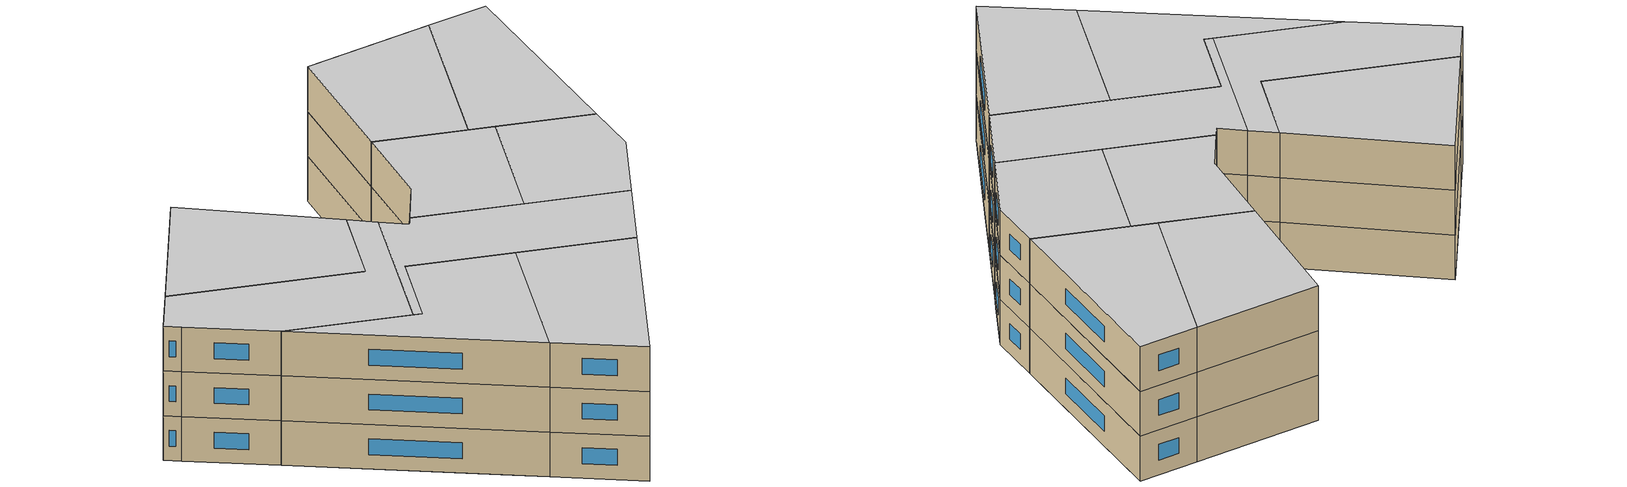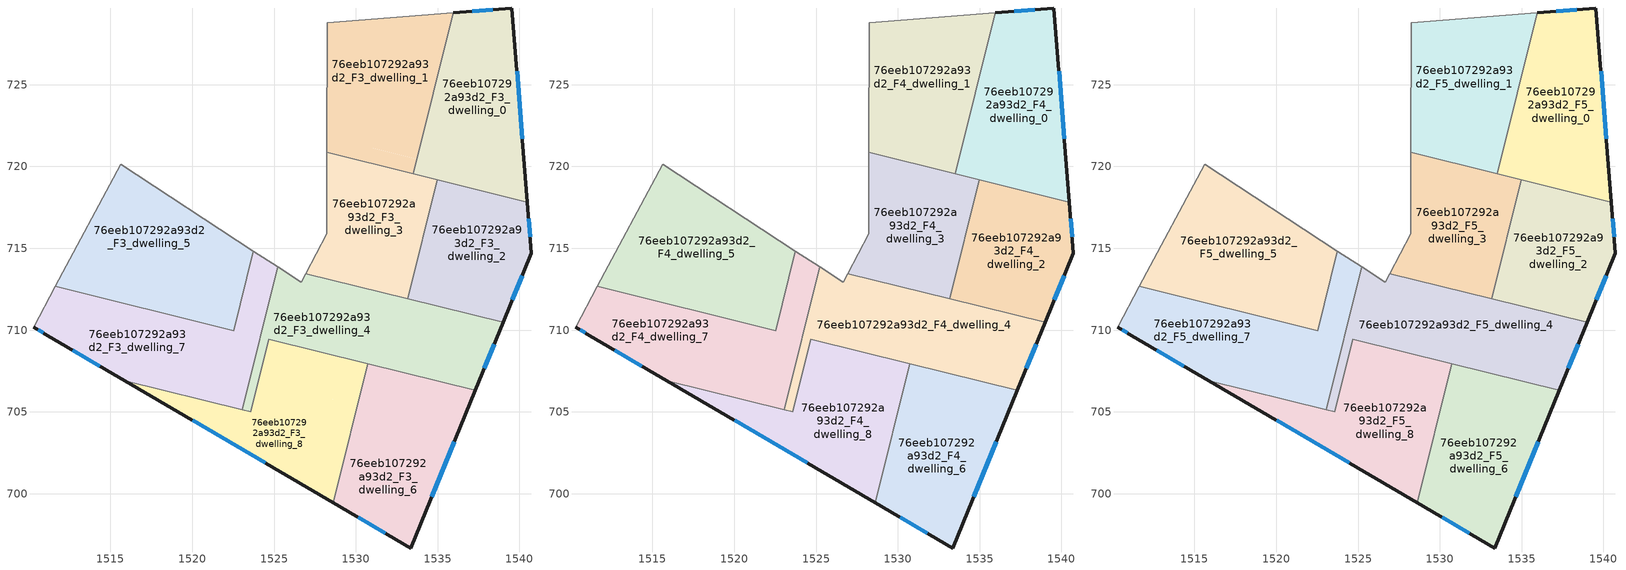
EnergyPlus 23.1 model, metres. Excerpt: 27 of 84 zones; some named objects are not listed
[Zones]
76eeb107292a93d2_F3_dwelling_0
 floor to 76eeb107292a93d2_F2_dwelling_0 (EU_floor_Construction): 1539.54,729.68 1540.41,718.79 1533.73,720.45 1535.94,729.4 z9
 floor to 76eeb107292a93d2_F2_dwelling_2 (EU_floor_Construction): 1540.41,718.79 1540.48,717.82 1534.9,719.21 1535.12,720.1 z9
 floor to 76eeb107292a93d2_F2_dwelling_3 (EU_floor_Construction): 1535.12,720.1 1534.9,719.21 1533.5,719.55 1533.73,720.45 z9
 wall outside (EU_wall_Construction): 1540.48,717.82 1539.54,729.68 1535.94,729.4 z9:12
 wall to 76eeb107292a93d2_F3_dwelling_1 (EU_wall_Construction): 1535.94,729.4 1533.5,719.55 z9:12
 wall to 76eeb107292a93d2_F3_dwelling_2 (EU_wall_Construction): 1534.98,719.19 1540.48,717.82 z9:12
 wall to 76eeb107292a93d2_F3_dwelling_3 (EU_wall_Construction): 1533.5,719.55 1534.98,719.19 z9:12
 window (EU_Window_Construction): 1538.37,729.59 1537.11,729.49 / 1540.18,721.68 1539.85,725.83 z9.98:11.02
76eeb107292a93d2_F3_dwelling_1
 floor to 76eeb107292a93d2_F2_dwelling_0 (EU_floor_Construction): 1535.94,729.4 1533.73,720.45 1533.65,720.46 1535.86,729.39 z9
 floor to 76eeb107292a93d2_F2_dwelling_3 (EU_floor_Construction): 1533.73,720.45 1533.5,719.55 1528.23,720.86 1528.24,721.8 z9
 floor adiabatic (EU_floor_Construction): 1535.94,729.4 1535.86,729.39 1533.65,720.46 1528.24,721.8 1528.26,728.79 z9
 wall adiabatic (EU_wall_Construction): 1535.94,729.4 1528.26,728.79 1528.23,720.86 z9:12
 wall to 76eeb107292a93d2_F3_dwelling_3 (EU_wall_Construction): 1528.23,720.86 1533.5,719.55 z9:12
76eeb107292a93d2_F3_dwelling_2
 floor to 76eeb107292a93d2_F2_dwelling_2 (EU_floor_Construction): 1540.48,717.82 1540.73,714.68 1539.4,711.44 1533.43,712.92 1534.98,719.19 z9
 floor adiabatic (EU_floor_Construction): 1539.4,711.44 1539.01,710.47 1533.18,711.92 1533.43,712.92 z9
 wall outside (EU_wall_Construction): 1539.01,710.47 1540.73,714.68 1540.48,717.82 z9:12
 wall to 76eeb107292a93d2_F3_dwelling_3 (EU_wall_Construction): 1534.98,719.19 1533.18,711.92 z9:12
 wall to 76eeb107292a93d2_F3_dwelling_4 (EU_wall_Construction): 1533.18,711.92 1539.01,710.47 z9:12
 window (EU_Window_Construction): 1540.65,715.71 1540.56,716.8 / 1539.57,711.84 1540.17,713.32 z9.98:11.02
76eeb107292a93d2_F3_dwelling_3
 floor to 76eeb107292a93d2_F2_dwelling_3 (EU_floor_Construction): 1534.9,719.21 1533.35,712.94 1527.44,714.4 1528.22,715.88 1528.23,720.86 z9
 floor to 76eeb107292a93d2_F2_dwelling_6 (EU_floor_Construction): 1532.22,713.22 1531.97,712.22 1526.95,713.46 1527.44,714.4 z9
 floor to 76eeb107292a93d2_F2_dwelling_2 (EU_floor_Construction): 1534.98,719.19 1533.43,712.92 1533.35,712.94 1534.9,719.21 z9
 floor to 76eeb107292a93d2_F2_dwelling_4 (EU_floor_Construction): 1533.43,712.92 1533.18,711.92 1531.97,712.22 1532.22,713.22 z9
 wall adiabatic (EU_wall_Construction): 1528.23,720.86 1528.22,715.88 1526.95,713.46 z9:12
 wall to 76eeb107292a93d2_F3_dwelling_4 (EU_wall_Construction): 1526.95,713.46 1533.18,711.92 z9:12
76eeb107292a93d2_F3_dwelling_4
 floor to 76eeb107292a93d2_F2_dwelling_4 (EU_floor_Construction): 1539.01,710.47 1537.3,706.32 1530.9,707.9 1531.97,712.22 z9
 floor to 76eeb107292a93d2_F2_dwelling_7 (EU_floor_Construction): 1524.66,710.8 1523.71,706.99 1524.04,706.9 1523.57,705 1523.06,705.13 1524.48,710.85 z9
 floor to 76eeb107292a93d2_F2_dwelling_6 (EU_floor_Construction): 1531.97,712.22 1530.9,707.9 1524.67,709.44 1524.04,706.9 1523.71,706.99 1524.66,710.8 1524.48,710.85 1525.22,713.86 1526.66,712.92 1526.95,713.46 z9
 wall outside (EU_wall_Construction): 1537.3,706.32 1539.01,710.47 z9:12
 wall to 76eeb107292a93d2_F3_dwelling_8 (EU_wall_Construction): 1523.06,705.13 1523.57,705 1524.67,709.44 1530.71,707.95 z9:12
 wall to 76eeb107292a93d2_F3_dwelling_7 (EU_wall_Construction): 1525.22,713.86 1523.06,705.13 z9:12
 wall adiabatic (EU_wall_Construction): 1526.95,713.46 1526.66,712.92 1525.22,713.86 z9:12
 wall to 76eeb107292a93d2_F3_dwelling_6 (EU_wall_Construction): 1530.71,707.95 1537.3,706.32 z9:12
 window (EU_Window_Construction): 1537.86,707.67 1538.45,709.12 z9.98:11.02
76eeb107292a93d2_F3_dwelling_5
 floor to 76eeb107292a93d2_F2_dwelling_5 (EU_floor_Construction): 1523.74,714.83 1522.85,711.25 1512.28,713.87 1515.64,720.14 z9
 floor to 76eeb107292a93d2_F2_dwelling_7 (EU_floor_Construction): 1522.85,711.25 1522.54,709.97 1520.52,710.47 1520.83,711.75 z9
 floor to 76eeb107292a93d2_F2_dwelling_9 (EU_floor_Construction): 1520.83,711.75 1520.52,710.47 1511.64,712.67 1512.28,713.87 z9
 wall adiabatic (EU_wall_Construction): 1523.74,714.83 1515.64,720.14 1511.64,712.67 z9:12
 wall to 76eeb107292a93d2_F3_dwelling_7 (EU_wall_Construction): 1511.64,712.67 1522.54,709.97 1523.74,714.83 z9:12
76eeb107292a93d2_F3_dwelling_6
 floor to 76eeb107292a93d2_F2_dwelling_8 (EU_floor_Construction): 1536.3,703.87 1533.35,696.69 1528.61,699.46 1530.09,705.41 z9
 floor to 76eeb107292a93d2_F2_dwelling_4 (EU_floor_Construction): 1537.3,706.32 1536.3,703.87 1530.27,705.36 1530.9,707.9 z9
 floor to 76eeb107292a93d2_F2_dwelling_6 (EU_floor_Construction): 1530.9,707.9 1530.27,705.36 1530.09,705.41 1530.71,707.95 z9
 wall outside (EU_wall_Construction): 1528.61,699.46 1533.35,696.69 1537.3,706.32 z9:12
 wall to 76eeb107292a93d2_F3_dwelling_8 (EU_wall_Construction): 1530.71,707.95 1528.61,699.46 z9:12
 window (EU_Window_Construction): 1530.16,698.56 1531.81,697.59 / 1534.64,699.82 1536.02,703.18 z9.98:11.02
76eeb107292a93d2_F3_dwelling_7
 floor to 76eeb107292a93d2_F2_dwelling_7 (EU_floor_Construction): 1524.48,710.85 1523.06,705.13 1519.42,706.03 1520.52,710.47 1522.54,709.97 1522.85,711.25 z9
 floor to 76eeb107292a93d2_F2_dwelling_9 (EU_floor_Construction): 1520.52,710.47 1519.42,706.03 1515.89,706.91 1511.17,709.67 1510.3,710.19 1511.64,712.67 z9
 floor to 76eeb107292a93d2_F2_dwelling_6 (EU_floor_Construction): 1525.22,713.86 1524.48,710.85 1523.84,711.01 1524.64,714.24 z9
 floor adiabatic (EU_floor_Construction): 1524.64,714.24 1523.84,711.01 1522.85,711.25 1523.74,714.83 z9
 wall outside (EU_wall_Construction): 1510.3,710.19 1511.17,709.67 1515.89,706.91 z9:12
 wall adiabatic (EU_wall_Construction): 1525.22,713.86 1523.74,714.83 / 1511.64,712.67 1510.3,710.19 z9:12
 wall to 76eeb107292a93d2_F3_dwelling_8 (EU_wall_Construction): 1515.89,706.91 1523.06,705.13 z9:12
 window (EU_Window_Construction): 1512.71,708.77 1514.36,707.8 / 1510.59,710.02 1510.89,709.84 z9.98:11.02
76eeb107292a93d2_F3_dwelling_8
 floor to 76eeb107292a93d2_F2_dwelling_6 (EU_floor_Construction): 1530.71,707.95 1530.09,705.41 1524.04,706.9 1524.67,709.44 z9
 floor to 76eeb107292a93d2_F2_dwelling_8 (EU_floor_Construction): 1530.09,705.41 1528.61,699.46 1526.85,700.49 1528.18,705.88 z9
 floor to 76eeb107292a93d2_F2_dwelling_7 (EU_floor_Construction): 1528.18,705.88 1526.85,700.49 1519.16,704.99 1519.42,706.03 1523.57,705 1524.04,706.9 z9
 floor to 76eeb107292a93d2_F2_dwelling_9 (EU_floor_Construction): 1519.42,706.03 1519.16,704.99 1515.89,706.91 z9
 wall outside (EU_wall_Construction): 1515.89,706.91 1528.61,699.46 z9:12
 window (EU_Window_Construction): 1520.03,704.49 1524.48,701.88 z9.98:11.02
76eeb107292a93d2_F4_dwelling_0
 floor to 76eeb107292a93d2_F3_dwelling_0 (EU_floor_Construction): 1539.54,729.68 1540.48,717.82 1533.5,719.55 1535.94,729.4 z12
 wall outside (EU_wall_Construction): 1540.48,717.82 1539.54,729.68 1535.94,729.4 z12:15
 wall to 76eeb107292a93d2_F4_dwelling_1 (EU_wall_Construction): 1535.94,729.4 1533.5,719.55 z12:15
 wall to 76eeb107292a93d2_F4_dwelling_2 (EU_wall_Construction): 1534.98,719.19 1540.48,717.82 z12:15
 wall to 76eeb107292a93d2_F4_dwelling_3 (EU_wall_Construction): 1533.5,719.55 1534.98,719.19 z12:15
 window (EU_Window_Construction): 1538.37,729.59 1537.11,729.49 / 1540.18,721.68 1539.85,725.83 z12.98:14.02
76eeb107292a93d2_F4_dwelling_1
 floor to 76eeb107292a93d2_F3_dwelling_1 (EU_floor_Construction): 1535.94,729.4 1533.5,719.55 1528.23,720.86 1528.26,728.79 z12
 wall adiabatic (EU_wall_Construction): 1535.94,729.4 1528.26,728.79 1528.23,720.86 z12:15
 wall to 76eeb107292a93d2_F4_dwelling_3 (EU_wall_Construction): 1528.23,720.86 1533.5,719.55 z12:15
76eeb107292a93d2_F4_dwelling_2
 floor to 76eeb107292a93d2_F3_dwelling_2 (EU_floor_Construction): 1540.48,717.82 1540.73,714.68 1539.01,710.47 1533.18,711.92 1534.98,719.19 z12
 wall outside (EU_wall_Construction): 1539.01,710.47 1540.73,714.68 1540.48,717.82 z12:15
 wall to 76eeb107292a93d2_F4_dwelling_3 (EU_wall_Construction): 1534.98,719.19 1533.18,711.92 z12:15
 wall to 76eeb107292a93d2_F4_dwelling_4 (EU_wall_Construction): 1533.18,711.92 1539.01,710.47 z12:15
 window (EU_Window_Construction): 1540.65,715.71 1540.56,716.8 / 1539.57,711.84 1540.17,713.32 z12.98:14.02
76eeb107292a93d2_F4_dwelling_3
 floor to 76eeb107292a93d2_F3_dwelling_3 (EU_floor_Construction): 1534.98,719.19 1533.18,711.92 1526.95,713.46 1528.22,715.88 1528.23,720.86 z12
 wall adiabatic (EU_wall_Construction): 1528.23,720.86 1528.22,715.88 1526.95,713.46 z12:15
 wall to 76eeb107292a93d2_F4_dwelling_4 (EU_wall_Construction): 1526.95,713.46 1533.18,711.92 z12:15
76eeb107292a93d2_F4_dwelling_4
 floor to 76eeb107292a93d2_F3_dwelling_4 (EU_floor_Construction): 1539.01,710.47 1537.3,706.32 1524.67,709.44 1523.57,705 1523.06,705.13 1525.22,713.86 1526.66,712.92 1526.95,713.46 z12
 wall outside (EU_wall_Construction): 1537.3,706.32 1539.01,710.47 z12:15
 wall to 76eeb107292a93d2_F4_dwelling_8 (EU_wall_Construction): 1523.06,705.13 1523.57,705 1524.67,709.44 1530.71,707.95 z12:15
 wall to 76eeb107292a93d2_F4_dwelling_7 (EU_wall_Construction): 1525.22,713.86 1523.06,705.13 z12:15
 wall adiabatic (EU_wall_Construction): 1526.95,713.46 1526.66,712.92 1525.22,713.86 z12:15
 wall to 76eeb107292a93d2_F4_dwelling_6 (EU_wall_Construction): 1530.71,707.95 1537.3,706.32 z12:15
 window (EU_Window_Construction): 1537.86,707.67 1538.45,709.12 z12.98:14.02
76eeb107292a93d2_F4_dwelling_5
 floor to 76eeb107292a93d2_F3_dwelling_5 (EU_floor_Construction): 1523.74,714.83 1522.54,709.97 1511.64,712.67 1515.64,720.14 z12
 wall adiabatic (EU_wall_Construction): 1523.74,714.83 1515.64,720.14 1511.64,712.67 z12:15
 wall to 76eeb107292a93d2_F4_dwelling_7 (EU_wall_Construction): 1511.64,712.67 1522.54,709.97 1523.74,714.83 z12:15
76eeb107292a93d2_F4_dwelling_6
 floor to 76eeb107292a93d2_F3_dwelling_6 (EU_floor_Construction): 1537.3,706.32 1533.35,696.69 1528.61,699.46 1530.71,707.95 z12
 wall outside (EU_wall_Construction): 1528.61,699.46 1533.35,696.69 1537.3,706.32 z12:15
 wall to 76eeb107292a93d2_F4_dwelling_8 (EU_wall_Construction): 1530.71,707.95 1528.61,699.46 z12:15
 window (EU_Window_Construction): 1530.16,698.56 1531.81,697.59 / 1534.64,699.82 1536.02,703.18 z12.98:14.02
76eeb107292a93d2_F4_dwelling_7
 floor to 76eeb107292a93d2_F3_dwelling_7 (EU_floor_Construction): 1525.22,713.86 1523.06,705.13 1515.89,706.91 1511.17,709.67 1510.3,710.19 1511.64,712.67 1522.54,709.97 1523.74,714.83 z12
 wall outside (EU_wall_Construction): 1510.3,710.19 1511.17,709.67 1515.89,706.91 z12:15
 wall adiabatic (EU_wall_Construction): 1525.22,713.86 1523.74,714.83 / 1511.64,712.67 1510.3,710.19 z12:15
 wall to 76eeb107292a93d2_F4_dwelling_8 (EU_wall_Construction): 1515.89,706.91 1523.06,705.13 z12:15
 window (EU_Window_Construction): 1512.71,708.77 1514.36,707.8 / 1510.59,710.02 1510.89,709.84 z12.98:14.02
76eeb107292a93d2_F4_dwelling_8
 floor to 76eeb107292a93d2_F3_dwelling_8 (EU_floor_Construction): 1530.71,707.95 1528.61,699.46 1515.89,706.91 1523.57,705 1524.67,709.44 z12
 wall outside (EU_wall_Construction): 1515.89,706.91 1528.61,699.46 z12:15
 window (EU_Window_Construction): 1520.03,704.49 1524.48,701.88 z12.98:14.02
76eeb107292a93d2_F5_dwelling_0
 floor to 76eeb107292a93d2_F4_dwelling_0 (EU_floor_Construction): 1539.54,729.68 1540.48,717.82 1533.5,719.55 1535.94,729.4 z15
 wall outside (EU_wall_Construction): 1540.48,717.82 1539.54,729.68 1535.94,729.4 z15:18
 wall to 76eeb107292a93d2_F5_dwelling_1 (EU_wall_Construction): 1535.94,729.4 1533.5,719.55 z15:18
 wall to 76eeb107292a93d2_F5_dwelling_2 (EU_wall_Construction): 1534.98,719.19 1540.48,717.82 z15:18
 wall to 76eeb107292a93d2_F5_dwelling_3 (EU_wall_Construction): 1533.5,719.55 1534.98,719.19 z15:18
 window (EU_Window_Construction): 1538.37,729.59 1537.11,729.49 / 1540.18,721.68 1539.85,725.83 z15.98:17.02
 ceiling to 76eeb107292a93d2_F6_dwelling_0 (EU_floor_Construction): 1540.48,717.82 1539.54,729.68 1535.94,729.4 1533.5,719.55 z18
76eeb107292a93d2_F5_dwelling_1
 floor to 76eeb107292a93d2_F4_dwelling_1 (EU_floor_Construction): 1535.94,729.4 1533.5,719.55 1528.23,720.86 1528.26,728.79 z15
 wall adiabatic (EU_wall_Construction): 1535.94,729.4 1528.26,728.79 1528.23,720.86 z15:18
 wall to 76eeb107292a93d2_F5_dwelling_3 (EU_wall_Construction): 1528.23,720.86 1533.5,719.55 z15:18
 ceiling to 76eeb107292a93d2_F6_dwelling_1 (EU_floor_Construction): 1533.5,719.55 1535.94,729.4 1528.26,728.79 1528.23,720.86 z18
76eeb107292a93d2_F5_dwelling_2
 floor to 76eeb107292a93d2_F4_dwelling_2 (EU_floor_Construction): 1540.48,717.82 1540.73,714.68 1539.01,710.47 1533.18,711.92 1534.98,719.19 z15
 wall outside (EU_wall_Construction): 1539.01,710.47 1540.73,714.68 1540.48,717.82 z15:18
 wall to 76eeb107292a93d2_F5_dwelling_3 (EU_wall_Construction): 1534.98,719.19 1533.18,711.92 z15:18
 wall to 76eeb107292a93d2_F5_dwelling_4 (EU_wall_Construction): 1533.18,711.92 1539.01,710.47 z15:18
 window (EU_Window_Construction): 1540.65,715.71 1540.56,716.8 / 1539.57,711.84 1540.17,713.32 z15.98:17.02
 ceiling to 76eeb107292a93d2_F6_dwelling_2 (EU_floor_Construction): 1539.01,710.47 1540.73,714.68 1540.48,717.82 1534.98,719.19 1533.18,711.92 z18
76eeb107292a93d2_F5_dwelling_3
 floor to 76eeb107292a93d2_F4_dwelling_3 (EU_floor_Construction): 1534.98,719.19 1533.18,711.92 1526.95,713.46 1528.22,715.88 1528.23,720.86 z15
 wall adiabatic (EU_wall_Construction): 1528.23,720.86 1528.22,715.88 1526.95,713.46 z15:18
 wall to 76eeb107292a93d2_F5_dwelling_4 (EU_wall_Construction): 1526.95,713.46 1533.18,711.92 z15:18
 ceiling to 76eeb107292a93d2_F6_dwelling_3 (EU_floor_Construction): 1533.18,711.92 1534.98,719.19 1528.23,720.86 1528.22,715.88 1526.95,713.46 z18
76eeb107292a93d2_F5_dwelling_4
 floor to 76eeb107292a93d2_F4_dwelling_4 (EU_floor_Construction): 1539.01,710.47 1537.3,706.32 1524.67,709.44 1523.57,705 1523.06,705.13 1525.22,713.86 1526.66,712.92 1526.95,713.46 z15
 wall outside (EU_wall_Construction): 1537.3,706.32 1539.01,710.47 z15:18
 wall to 76eeb107292a93d2_F5_dwelling_8 (EU_wall_Construction): 1523.06,705.13 1523.57,705 1524.67,709.44 1530.71,707.95 z15:18
 wall to 76eeb107292a93d2_F5_dwelling_7 (EU_wall_Construction): 1525.22,713.86 1523.06,705.13 z15:18
 wall adiabatic (EU_wall_Construction): 1526.95,713.46 1526.66,712.92 1525.22,713.86 z15:18
 wall to 76eeb107292a93d2_F5_dwelling_6 (EU_wall_Construction): 1530.71,707.95 1537.3,706.32 z15:18
 window (EU_Window_Construction): 1537.86,707.67 1538.45,709.12 z15.98:17.02
 ceiling to 76eeb107292a93d2_F6_dwelling_4 (EU_floor_Construction): 1537.3,706.32 1539.01,710.47 1526.95,713.46 1526.66,712.92 1525.22,713.86 1523.06,705.13 1523.57,705 1524.67,709.44 z18
76eeb107292a93d2_F5_dwelling_5
 floor to 76eeb107292a93d2_F4_dwelling_5 (EU_floor_Construction): 1523.74,714.83 1522.54,709.97 1511.64,712.67 1515.64,720.14 z15
 wall adiabatic (EU_wall_Construction): 1523.74,714.83 1515.64,720.14 1511.64,712.67 z15:18
 wall to 76eeb107292a93d2_F5_dwelling_7 (EU_wall_Construction): 1511.64,712.67 1522.54,709.97 1523.74,714.83 z15:18
 ceiling to 76eeb107292a93d2_F6_dwelling_5 (EU_floor_Construction): 1522.54,709.97 1523.74,714.83 1515.64,720.14 1511.64,712.67 z18
76eeb107292a93d2_F5_dwelling_6
 floor to 76eeb107292a93d2_F4_dwelling_6 (EU_floor_Construction): 1537.3,706.32 1533.35,696.69 1528.61,699.46 1530.71,707.95 z15
 wall outside (EU_wall_Construction): 1528.61,699.46 1533.35,696.69 1537.3,706.32 z15:18
 wall to 76eeb107292a93d2_F5_dwelling_8 (EU_wall_Construction): 1530.71,707.95 1528.61,699.46 z15:18
 window (EU_Window_Construction): 1530.16,698.56 1531.81,697.59 / 1534.64,699.82 1536.02,703.18 z15.98:17.02
 ceiling to 76eeb107292a93d2_F6_dwelling_6 (EU_floor_Construction): 1533.35,696.69 1537.3,706.32 1530.71,707.95 1528.61,699.46 z18
76eeb107292a93d2_F5_dwelling_7
 floor to 76eeb107292a93d2_F4_dwelling_7 (EU_floor_Construction): 1525.22,713.86 1523.06,705.13 1515.89,706.91 1511.17,709.67 1510.3,710.19 1511.64,712.67 1522.54,709.97 1523.74,714.83 z15
 wall outside (EU_wall_Construction): 1510.3,710.19 1511.17,709.67 1515.89,706.91 z15:18
 wall adiabatic (EU_wall_Construction): 1525.22,713.86 1523.74,714.83 / 1511.64,712.67 1510.3,710.19 z15:18
 wall to 76eeb107292a93d2_F5_dwelling_8 (EU_wall_Construction): 1515.89,706.91 1523.06,705.13 z15:18
 window (EU_Window_Construction): 1512.71,708.77 1514.36,707.8 / 1510.59,710.02 1510.89,709.84 z15.98:17.02
 ceiling to 76eeb107292a93d2_F6_dwelling_7 (EU_floor_Construction): 1523.06,705.13 1525.22,713.86 1523.74,714.83 1522.54,709.97 1511.64,712.67 1510.3,710.19 1511.17,709.67 1515.89,706.91 z18
76eeb107292a93d2_F5_dwelling_8
 floor to 76eeb107292a93d2_F4_dwelling_8 (EU_floor_Construction): 1530.71,707.95 1528.61,699.46 1515.89,706.91 1523.57,705 1524.67,709.44 z15
 wall outside (EU_wall_Construction): 1515.89,706.91 1528.61,699.46 z15:18
 window (EU_Window_Construction): 1520.03,704.49 1524.48,701.88 z15.98:17.02
 ceiling to 76eeb107292a93d2_F6_dwelling_8 (EU_floor_Construction): 1528.61,699.46 1530.71,707.95 1524.67,709.44 1523.57,705 1515.89,706.91 z18
[Building]
EU S2 Campaign: North Axis=0; Terrain=City; Solar Distribution=FullExterior
[Site:Location]
Bologna: Latitude=44.5; Longitude=11.25; Time Zone=1; Elevation=37
[SizingPeriod:WeatherFileDays]
AnnualSizingPeriod: Begin Month=1; Begin Day of Month=1; End Month=12; End Day of Month=31; Day of Week for Start Day=Monday; Use Weather File Daylight Saving Period=No; Use Weather File Rain and Snow Indicators=No
[MATERIAL]
EU_InternalMass_Material: Roughness=MediumRough; Thickness=0.1; Conductivity=1; Density=1800; Specific Heat=900; Thermal Absorptance=0.9; Solar Absorptance=0.7; Visible Absorptance=0.7
[MATERIAL:NOMASS] Roughness=MediumRough; Thermal Absorptance=0.9; Solar Absorptance=0.7; Visible Absorptance=0.7
Name | Thermal Resistance
EU_wall_NoMass | 0.905828
EU_floor_NoMass | 0.67114
[WINDOWMATERIAL:SIMPLEGLAZINGSYSTEM]
EU_Window_SimpleGlazing: UFactor=4.52486; Solar Heat Gain Coefficient=0.85; Visible Transmittance=0.85
[CONSTRUCTION]
EU_wall_Construction: EU_wall_NoMass
EU_floor_Construction: EU_floor_NoMass
EU_Window_Construction: EU_Window_SimpleGlazing
EU_InternalMass_Construction: EU_InternalMass_Material
[ZONE] Type=1; Multiplier=1; Ceiling Height=autocalculate; Floor Area=autocalculate; Part of Total Floor Area=Yes
Name | Volume
76eeb107292a93d2_F3_dwelling_0; 76eeb107292a93d2_F4_dwelling_0; 76eeb107292a93d2_F5_dwelling_0 | 173.887
76eeb107292a93d2_F3_dwelling_1; 76eeb107292a93d2_F4_dwelling_1; 76eeb107292a93d2_F5_dwelling_1 | 173.878
76eeb107292a93d2_F3_dwelling_2; 76eeb107292a93d2_F4_dwelling_2; 76eeb107292a93d2_F5_dwelling_2 | 140.799
76eeb107292a93d2_F3_dwelling_3; 76eeb107292a93d2_F4_dwelling_3; 76eeb107292a93d2_F5_dwelling_3 | 140.808
76eeb107292a93d2_F3_dwelling_4; 76eeb107292a93d2_F4_dwelling_4; 76eeb107292a93d2_F5_dwelling_4 | 190.438
76eeb107292a93d2_F3_dwelling_5; 76eeb107292a93d2_F4_dwelling_5; 76eeb107292a93d2_F5_dwelling_5 | 206.941
76eeb107292a93d2_F3_dwelling_6; 76eeb107292a93d2_F4_dwelling_6; 76eeb107292a93d2_F5_dwelling_6 | 173.882
76eeb107292a93d2_F3_dwelling_7; 76eeb107292a93d2_F4_dwelling_7; 76eeb107292a93d2_F5_dwelling_7 | 190.407
76eeb107292a93d2_F3_dwelling_8; 76eeb107292a93d2_F4_dwelling_8; 76eeb107292a93d2_F5_dwelling_8 | 173.856
[INTERNALMASS] Construction=EU_InternalMass_Construction
Name | Zone or ZoneList | Surface Area
76eeb107292a93d2_F3_dwelling_0_EU_InternalMass | 76eeb107292a93d2_F3_dwelling_0 | 57.9648
76eeb107292a93d2_F3_dwelling_1_EU_InternalMass | 76eeb107292a93d2_F3_dwelling_1 | 57.9617
76eeb107292a93d2_F3_dwelling_2_EU_InternalMass | 76eeb107292a93d2_F3_dwelling_2 | 46.9337
76eeb107292a93d2_F3_dwelling_3_EU_InternalMass | 76eeb107292a93d2_F3_dwelling_3 | 46.9369
76eeb107292a93d2_F3_dwelling_4_EU_InternalMass | 76eeb107292a93d2_F3_dwelling_4 | 63.4792
76eeb107292a93d2_F3_dwelling_5_EU_InternalMass | 76eeb107292a93d2_F3_dwelling_5 | 68.9819
76eeb107292a93d2_F3_dwelling_6_EU_InternalMass | 76eeb107292a93d2_F3_dwelling_6 | 57.9603
76eeb107292a93d2_F3_dwelling_7_EU_InternalMass | 76eeb107292a93d2_F3_dwelling_7 | 63.4695
76eeb107292a93d2_F3_dwelling_8_EU_InternalMass | 76eeb107292a93d2_F3_dwelling_8 | 57.952
76eeb107292a93d2_F4_dwelling_0_EU_InternalMass | 76eeb107292a93d2_F4_dwelling_0 | 57.9648
76eeb107292a93d2_F4_dwelling_1_EU_InternalMass | 76eeb107292a93d2_F4_dwelling_1 | 57.9617
76eeb107292a93d2_F4_dwelling_2_EU_InternalMass | 76eeb107292a93d2_F4_dwelling_2 | 46.9337
76eeb107292a93d2_F4_dwelling_3_EU_InternalMass | 76eeb107292a93d2_F4_dwelling_3 | 46.9369
76eeb107292a93d2_F4_dwelling_4_EU_InternalMass | 76eeb107292a93d2_F4_dwelling_4 | 63.4792
76eeb107292a93d2_F4_dwelling_5_EU_InternalMass | 76eeb107292a93d2_F4_dwelling_5 | 68.9819
76eeb107292a93d2_F4_dwelling_6_EU_InternalMass | 76eeb107292a93d2_F4_dwelling_6 | 57.9603
76eeb107292a93d2_F4_dwelling_7_EU_InternalMass | 76eeb107292a93d2_F4_dwelling_7 | 63.4695
76eeb107292a93d2_F4_dwelling_8_EU_InternalMass | 76eeb107292a93d2_F4_dwelling_8 | 57.952
76eeb107292a93d2_F5_dwelling_0_EU_InternalMass | 76eeb107292a93d2_F5_dwelling_0 | 57.9648
76eeb107292a93d2_F5_dwelling_1_EU_InternalMass | 76eeb107292a93d2_F5_dwelling_1 | 57.9617
76eeb107292a93d2_F5_dwelling_2_EU_InternalMass | 76eeb107292a93d2_F5_dwelling_2 | 46.9337
76eeb107292a93d2_F5_dwelling_3_EU_InternalMass | 76eeb107292a93d2_F5_dwelling_3 | 46.9369
76eeb107292a93d2_F5_dwelling_4_EU_InternalMass | 76eeb107292a93d2_F5_dwelling_4 | 63.4792
76eeb107292a93d2_F5_dwelling_5_EU_InternalMass | 76eeb107292a93d2_F5_dwelling_5 | 68.9819
76eeb107292a93d2_F5_dwelling_6_EU_InternalMass | 76eeb107292a93d2_F5_dwelling_6 | 57.9603
76eeb107292a93d2_F5_dwelling_7_EU_InternalMass | 76eeb107292a93d2_F5_dwelling_7 | 63.4695
76eeb107292a93d2_F5_dwelling_8_EU_InternalMass | 76eeb107292a93d2_F5_dwelling_8 | 57.952
[OTHEREQUIPMENT] Fuel Type=Electricity; Design Level Calculation Method=Watts/Area; Power per Zone Floor Area=1; Fraction Latent=0; Fraction Radiant=0; Fraction Lost=0; Carbon Dioxide Generation Rate=0; EndUse Subcategory=EU_Step8_InternalGains
Name | Zone or ZoneList or Space or SpaceList | Schedule
EU_Step8_InternalGain_76eeb107292a93d2_F3_dwelling_0_f000 | 76eeb107292a93d2_F3_dwelling_0 | EU_Step8_GainSchedule_76eeb107292a93d2_F3_dwelling_0_f000
EU_Step8_InternalGain_76eeb107292a93d2_F3_dwelling_1_f000 | 76eeb107292a93d2_F3_dwelling_1 | EU_Step8_GainSchedule_76eeb107292a93d2_F3_dwelling_1_f000
EU_Step8_InternalGain_76eeb107292a93d2_F3_dwelling_2_f000 | 76eeb107292a93d2_F3_dwelling_2 | EU_Step8_GainSchedule_76eeb107292a93d2_F3_dwelling_2_f000
EU_Step8_InternalGain_76eeb107292a93d2_F3_dwelling_3_f000 | 76eeb107292a93d2_F3_dwelling_3 | EU_Step8_GainSchedule_76eeb107292a93d2_F3_dwelling_3_f000
EU_Step8_InternalGain_76eeb107292a93d2_F3_dwelling_4_f000 | 76eeb107292a93d2_F3_dwelling_4 | EU_Step8_GainSchedule_76eeb107292a93d2_F3_dwelling_4_f000
EU_Step8_InternalGain_76eeb107292a93d2_F3_dwelling_5_f000 | 76eeb107292a93d2_F3_dwelling_5 | EU_Step8_GainSchedule_76eeb107292a93d2_F3_dwelling_5_f000
EU_Step8_InternalGain_76eeb107292a93d2_F3_dwelling_6_f000 | 76eeb107292a93d2_F3_dwelling_6 | EU_Step8_GainSchedule_76eeb107292a93d2_F3_dwelling_6_f000
EU_Step8_InternalGain_76eeb107292a93d2_F3_dwelling_7_f000 | 76eeb107292a93d2_F3_dwelling_7 | EU_Step8_GainSchedule_76eeb107292a93d2_F3_dwelling_7_f000
EU_Step8_InternalGain_76eeb107292a93d2_F3_dwelling_8_f000 | 76eeb107292a93d2_F3_dwelling_8 | EU_Step8_GainSchedule_76eeb107292a93d2_F3_dwelling_8_f000
EU_Step8_InternalGain_76eeb107292a93d2_F4_dwelling_0_f000 | 76eeb107292a93d2_F4_dwelling_0 | EU_Step8_GainSchedule_76eeb107292a93d2_F4_dwelling_0_f000
EU_Step8_InternalGain_76eeb107292a93d2_F4_dwelling_1_f000 | 76eeb107292a93d2_F4_dwelling_1 | EU_Step8_GainSchedule_76eeb107292a93d2_F4_dwelling_1_f000
EU_Step8_InternalGain_76eeb107292a93d2_F4_dwelling_2_f000 | 76eeb107292a93d2_F4_dwelling_2 | EU_Step8_GainSchedule_76eeb107292a93d2_F4_dwelling_2_f000
EU_Step8_InternalGain_76eeb107292a93d2_F4_dwelling_3_f000 | 76eeb107292a93d2_F4_dwelling_3 | EU_Step8_GainSchedule_76eeb107292a93d2_F4_dwelling_3_f000
EU_Step8_InternalGain_76eeb107292a93d2_F4_dwelling_4_f000 | 76eeb107292a93d2_F4_dwelling_4 | EU_Step8_GainSchedule_76eeb107292a93d2_F4_dwelling_4_f000
EU_Step8_InternalGain_76eeb107292a93d2_F4_dwelling_5_f000 | 76eeb107292a93d2_F4_dwelling_5 | EU_Step8_GainSchedule_76eeb107292a93d2_F4_dwelling_5_f000
EU_Step8_InternalGain_76eeb107292a93d2_F4_dwelling_6_f000 | 76eeb107292a93d2_F4_dwelling_6 | EU_Step8_GainSchedule_76eeb107292a93d2_F4_dwelling_6_f000
EU_Step8_InternalGain_76eeb107292a93d2_F4_dwelling_7_f000 | 76eeb107292a93d2_F4_dwelling_7 | EU_Step8_GainSchedule_76eeb107292a93d2_F4_dwelling_7_f000
EU_Step8_InternalGain_76eeb107292a93d2_F4_dwelling_8_f000 | 76eeb107292a93d2_F4_dwelling_8 | EU_Step8_GainSchedule_76eeb107292a93d2_F4_dwelling_8_f000
EU_Step8_InternalGain_76eeb107292a93d2_F5_dwelling_0_f000 | 76eeb107292a93d2_F5_dwelling_0 | EU_Step8_GainSchedule_76eeb107292a93d2_F5_dwelling_0_f000
EU_Step8_InternalGain_76eeb107292a93d2_F5_dwelling_1_f000 | 76eeb107292a93d2_F5_dwelling_1 | EU_Step8_GainSchedule_76eeb107292a93d2_F5_dwelling_1_f000
EU_Step8_InternalGain_76eeb107292a93d2_F5_dwelling_2_f000 | 76eeb107292a93d2_F5_dwelling_2 | EU_Step8_GainSchedule_76eeb107292a93d2_F5_dwelling_2_f000
EU_Step8_InternalGain_76eeb107292a93d2_F5_dwelling_3_f000 | 76eeb107292a93d2_F5_dwelling_3 | EU_Step8_GainSchedule_76eeb107292a93d2_F5_dwelling_3_f000
EU_Step8_InternalGain_76eeb107292a93d2_F5_dwelling_4_f000 | 76eeb107292a93d2_F5_dwelling_4 | EU_Step8_GainSchedule_76eeb107292a93d2_F5_dwelling_4_f000
EU_Step8_InternalGain_76eeb107292a93d2_F5_dwelling_5_f000 | 76eeb107292a93d2_F5_dwelling_5 | EU_Step8_GainSchedule_76eeb107292a93d2_F5_dwelling_5_f000
EU_Step8_InternalGain_76eeb107292a93d2_F5_dwelling_6_f000 | 76eeb107292a93d2_F5_dwelling_6 | EU_Step8_GainSchedule_76eeb107292a93d2_F5_dwelling_6_f000
EU_Step8_InternalGain_76eeb107292a93d2_F5_dwelling_7_f000 | 76eeb107292a93d2_F5_dwelling_7 | EU_Step8_GainSchedule_76eeb107292a93d2_F5_dwelling_7_f000
EU_Step8_InternalGain_76eeb107292a93d2_F5_dwelling_8_f000 | 76eeb107292a93d2_F5_dwelling_8 | EU_Step8_GainSchedule_76eeb107292a93d2_F5_dwelling_8_f000
[ZONEVENTILATION:DESIGNFLOWRATE] Schedule=EU_AlwaysOn; Design Flow Rate Calculation Method=AirChanges/Hour; Air Changes per Hour=0.73129; Ventilation Type=Natural; Fan Pressure Rise=0; Fan Total Efficiency=1; Constant Term Coefficient=1; Temperature Term Coefficient=0; Velocity Term Coefficient=0; Velocity Squared Term Coefficient=0; Minimum Indoor Temperature=-100; Maximum Indoor Temperature=100; Delta Temperature=-100; Minimum Outdoor Temperature=-100; Maximum Outdoor Temperature=100; Maximum Wind Speed=40
Name | Zone or ZoneList or Space or SpaceList
EU_ConstantAir_76eeb107292a93d2_F3_dwelling_0 | 76eeb107292a93d2_F3_dwelling_0
EU_ConstantAir_76eeb107292a93d2_F3_dwelling_1 | 76eeb107292a93d2_F3_dwelling_1
EU_ConstantAir_76eeb107292a93d2_F3_dwelling_2 | 76eeb107292a93d2_F3_dwelling_2
EU_ConstantAir_76eeb107292a93d2_F3_dwelling_3 | 76eeb107292a93d2_F3_dwelling_3
EU_ConstantAir_76eeb107292a93d2_F3_dwelling_4 | 76eeb107292a93d2_F3_dwelling_4
EU_ConstantAir_76eeb107292a93d2_F3_dwelling_5 | 76eeb107292a93d2_F3_dwelling_5
EU_ConstantAir_76eeb107292a93d2_F3_dwelling_6 | 76eeb107292a93d2_F3_dwelling_6
EU_ConstantAir_76eeb107292a93d2_F3_dwelling_7 | 76eeb107292a93d2_F3_dwelling_7
EU_ConstantAir_76eeb107292a93d2_F3_dwelling_8 | 76eeb107292a93d2_F3_dwelling_8
EU_ConstantAir_76eeb107292a93d2_F4_dwelling_0 | 76eeb107292a93d2_F4_dwelling_0
EU_ConstantAir_76eeb107292a93d2_F4_dwelling_1 | 76eeb107292a93d2_F4_dwelling_1
EU_ConstantAir_76eeb107292a93d2_F4_dwelling_2 | 76eeb107292a93d2_F4_dwelling_2
EU_ConstantAir_76eeb107292a93d2_F4_dwelling_3 | 76eeb107292a93d2_F4_dwelling_3
EU_ConstantAir_76eeb107292a93d2_F4_dwelling_4 | 76eeb107292a93d2_F4_dwelling_4
EU_ConstantAir_76eeb107292a93d2_F4_dwelling_5 | 76eeb107292a93d2_F4_dwelling_5
EU_ConstantAir_76eeb107292a93d2_F4_dwelling_6 | 76eeb107292a93d2_F4_dwelling_6
EU_ConstantAir_76eeb107292a93d2_F4_dwelling_7 | 76eeb107292a93d2_F4_dwelling_7
EU_ConstantAir_76eeb107292a93d2_F4_dwelling_8 | 76eeb107292a93d2_F4_dwelling_8
EU_ConstantAir_76eeb107292a93d2_F5_dwelling_0 | 76eeb107292a93d2_F5_dwelling_0
EU_ConstantAir_76eeb107292a93d2_F5_dwelling_1 | 76eeb107292a93d2_F5_dwelling_1
EU_ConstantAir_76eeb107292a93d2_F5_dwelling_2 | 76eeb107292a93d2_F5_dwelling_2
EU_ConstantAir_76eeb107292a93d2_F5_dwelling_3 | 76eeb107292a93d2_F5_dwelling_3
EU_ConstantAir_76eeb107292a93d2_F5_dwelling_4 | 76eeb107292a93d2_F5_dwelling_4
EU_ConstantAir_76eeb107292a93d2_F5_dwelling_5 | 76eeb107292a93d2_F5_dwelling_5
EU_ConstantAir_76eeb107292a93d2_F5_dwelling_6 | 76eeb107292a93d2_F5_dwelling_6
EU_ConstantAir_76eeb107292a93d2_F5_dwelling_7 | 76eeb107292a93d2_F5_dwelling_7
EU_ConstantAir_76eeb107292a93d2_F5_dwelling_8 | 76eeb107292a93d2_F5_dwelling_8
[HVACTEMPLATE:THERMOSTAT] Constant Heating Setpoint=20; Constant Cooling Setpoint=50
EU_HeatOnly_76eeb107292a93d2_F8_dwelling_0; EU_HeatOnly_76eeb107292a93d2_F8_dwelling_1; EU_HeatOnly_76eeb107292a93d2_F8_dwelling_2; EU_HeatOnly_76eeb107292a93d2_F8_dwelling_3; EU_HeatOnly_76eeb107292a93d2_F8_dwelling_4; EU_HeatOnly_76eeb107292a93d2_F8_dwelling_5; EU_HeatOnly_76eeb107292a93d2_F8_dwelling_6; EU_HeatOnly_76eeb107292a93d2_F8_dwelling_7; EU_HeatOnly_76eeb107292a93d2_F8_dwelling_8
[HVACTEMPLATE:ZONE:IDEALLOADSAIRSYSTEM] System Availability Schedule=EU_AlwaysOn; Maximum Heating Supply Air Temperature=50; Minimum Cooling Supply Air Temperature=13; Maximum Heating Supply Air Humidity Ratio=0.0156; Minimum Cooling Supply Air Humidity Ratio=0.0077; Heating Limit=NoLimit; Cooling Limit=NoLimit; Heating Availability Schedule=EU_AlwaysOn; Cooling Availability Schedule=EU_CoolingOff; Dehumidification Control Type=ConstantSensibleHeatRatio; Cooling Sensible Heat Ratio=0.7; Dehumidification Setpoint=60; Humidification Control Type=None; Humidification Setpoint=30; Outdoor Air Method=None; Outdoor Air Flow Rate per Person=0.00944; Outdoor Air Flow Rate per Zone Floor Area=0; Outdoor Air Flow Rate per Zone=0; Demand Controlled Ventilation Type=None; Outdoor Air Economizer Type=NoEconomizer; Heat Recovery Type=None; Sensible Heat Recovery Effectiveness=0.7; Latent Heat Recovery Effectiveness=0.65
Name | Template Thermostat
76eeb107292a93d2_F3_dwelling_0 | EU_HeatOnly_76eeb107292a93d2_F3_dwelling_0
76eeb107292a93d2_F3_dwelling_1 | EU_HeatOnly_76eeb107292a93d2_F3_dwelling_1
76eeb107292a93d2_F3_dwelling_2 | EU_HeatOnly_76eeb107292a93d2_F3_dwelling_2
76eeb107292a93d2_F3_dwelling_3 | EU_HeatOnly_76eeb107292a93d2_F3_dwelling_3
76eeb107292a93d2_F3_dwelling_4 | EU_HeatOnly_76eeb107292a93d2_F3_dwelling_4
76eeb107292a93d2_F3_dwelling_5 | EU_HeatOnly_76eeb107292a93d2_F3_dwelling_5
76eeb107292a93d2_F3_dwelling_6 | EU_HeatOnly_76eeb107292a93d2_F3_dwelling_6
76eeb107292a93d2_F3_dwelling_7 | EU_HeatOnly_76eeb107292a93d2_F3_dwelling_7
76eeb107292a93d2_F3_dwelling_8 | EU_HeatOnly_76eeb107292a93d2_F3_dwelling_8
76eeb107292a93d2_F4_dwelling_0 | EU_HeatOnly_76eeb107292a93d2_F4_dwelling_0
76eeb107292a93d2_F4_dwelling_1 | EU_HeatOnly_76eeb107292a93d2_F4_dwelling_1
76eeb107292a93d2_F4_dwelling_2 | EU_HeatOnly_76eeb107292a93d2_F4_dwelling_2
76eeb107292a93d2_F4_dwelling_3 | EU_HeatOnly_76eeb107292a93d2_F4_dwelling_3
76eeb107292a93d2_F4_dwelling_4 | EU_HeatOnly_76eeb107292a93d2_F4_dwelling_4
76eeb107292a93d2_F4_dwelling_5 | EU_HeatOnly_76eeb107292a93d2_F4_dwelling_5
76eeb107292a93d2_F4_dwelling_6 | EU_HeatOnly_76eeb107292a93d2_F4_dwelling_6
76eeb107292a93d2_F4_dwelling_7 | EU_HeatOnly_76eeb107292a93d2_F4_dwelling_7
76eeb107292a93d2_F4_dwelling_8 | EU_HeatOnly_76eeb107292a93d2_F4_dwelling_8
76eeb107292a93d2_F5_dwelling_0 | EU_HeatOnly_76eeb107292a93d2_F5_dwelling_0
76eeb107292a93d2_F5_dwelling_1 | EU_HeatOnly_76eeb107292a93d2_F5_dwelling_1
76eeb107292a93d2_F5_dwelling_2 | EU_HeatOnly_76eeb107292a93d2_F5_dwelling_2
76eeb107292a93d2_F5_dwelling_3 | EU_HeatOnly_76eeb107292a93d2_F5_dwelling_3
76eeb107292a93d2_F5_dwelling_4 | EU_HeatOnly_76eeb107292a93d2_F5_dwelling_4
76eeb107292a93d2_F5_dwelling_5 | EU_HeatOnly_76eeb107292a93d2_F5_dwelling_5
76eeb107292a93d2_F5_dwelling_6 | EU_HeatOnly_76eeb107292a93d2_F5_dwelling_6
76eeb107292a93d2_F5_dwelling_7 | EU_HeatOnly_76eeb107292a93d2_F5_dwelling_7
76eeb107292a93d2_F5_dwelling_8 | EU_HeatOnly_76eeb107292a93d2_F5_dwelling_8
[SIZING:ZONE] Zone Cooling Design Supply Air Temperature Input Method=SupplyAirTemperature; Zone Cooling Design Supply Air Temperature=13; Zone Heating Design Supply Air Temperature Input Method=SupplyAirTemperature; Zone Heating Design Supply Air Temperature=50; Zone Cooling Design Supply Air Humidity Ratio=0.008; Zone Heating Design Supply Air Humidity Ratio=0.008; Cooling Design Air Flow Method=DesignDay; Cooling Design Air Flow Rate=0; Cooling Minimum Air Flow per Zone Floor Area=0.000762; Cooling Minimum Air Flow=0; Cooling Minimum Air Flow Fraction=0.2; Heating Design Air Flow Method=DesignDay; Heating Design Air Flow Rate=0; Heating Maximum Air Flow per Zone Floor Area=0.002032; Heating Maximum Air Flow=0.141576; Heating Maximum Air Flow Fraction=0.3; Account for Dedicated Outdoor Air System=No; Dedicated Outdoor Air System Control Strategy=NeutralSupplyAir; Dedicated Outdoor Air Low Setpoint Temperature for Design=autosize; Dedicated Outdoor Air High Setpoint Temperature for Design=autosize; Zone Load Sizing Method=Sensible Load Only No Latent Load; Zone Latent Cooling Design Supply Air Humidity Ratio Input Method=HumidityRatioDifference; Zone Cooling Design Supply Air Humidity Ratio Difference=0.005; Zone Latent Heating Design Supply Air Humidity Ratio Input Method=HumidityRatioDifference; Zone Humidification Design Supply Air Humidity Ratio Difference=0.005
76eeb107292a93d2_F3_dwelling_0; 76eeb107292a93d2_F3_dwelling_1; 76eeb107292a93d2_F3_dwelling_2; 76eeb107292a93d2_F3_dwelling_3; 76eeb107292a93d2_F3_dwelling_4; 76eeb107292a93d2_F3_dwelling_5; 76eeb107292a93d2_F3_dwelling_6; 76eeb107292a93d2_F3_dwelling_7; 76eeb107292a93d2_F3_dwelling_8; 76eeb107292a93d2_F4_dwelling_0; 76eeb107292a93d2_F4_dwelling_1; 76eeb107292a93d2_F4_dwelling_2; 76eeb107292a93d2_F4_dwelling_3; 76eeb107292a93d2_F4_dwelling_4; 76eeb107292a93d2_F4_dwelling_5; 76eeb107292a93d2_F4_dwelling_6; 76eeb107292a93d2_F4_dwelling_7; 76eeb107292a93d2_F4_dwelling_8; 76eeb107292a93d2_F5_dwelling_0; 76eeb107292a93d2_F5_dwelling_1; 76eeb107292a93d2_F5_dwelling_2; 76eeb107292a93d2_F5_dwelling_3; 76eeb107292a93d2_F5_dwelling_4; 76eeb107292a93d2_F5_dwelling_5; 76eeb107292a93d2_F5_dwelling_6; 76eeb107292a93d2_F5_dwelling_7; 76eeb107292a93d2_F5_dwelling_8
[SCHEDULE:CONSTANT]
Name | Hourly Value
EU_AlwaysOn | 1
EU_CoolingOff | 0
[SCHEDULE:FILE] Column Number=1; Rows to Skip at Top=0; Number of Hours of Data=8760; Column Separator=Comma; Interpolate to Timestep=No; Minutes per Item=60; Adjust Schedule for Daylight Savings=Yes
Name | File
EU_Step8_GainSchedule_76eeb107292a93d2_F3_dwelling_0_f000 | ../../schedules/76eeb107292a93d2/76eeb107292a93d2_F3_dwelling_0_f000_gain.csv
EU_Step8_GainSchedule_76eeb107292a93d2_F3_dwelling_1_f000 | ../../schedules/76eeb107292a93d2/76eeb107292a93d2_F3_dwelling_1_f000_gain.csv
EU_Step8_GainSchedule_76eeb107292a93d2_F3_dwelling_2_f000 | ../../schedules/76eeb107292a93d2/76eeb107292a93d2_F3_dwelling_2_f000_gain.csv
EU_Step8_GainSchedule_76eeb107292a93d2_F3_dwelling_3_f000 | ../../schedules/76eeb107292a93d2/76eeb107292a93d2_F3_dwelling_3_f000_gain.csv
EU_Step8_GainSchedule_76eeb107292a93d2_F3_dwelling_4_f000 | ../../schedules/76eeb107292a93d2/76eeb107292a93d2_F3_dwelling_4_f000_gain.csv
EU_Step8_GainSchedule_76eeb107292a93d2_F3_dwelling_5_f000 | ../../schedules/76eeb107292a93d2/76eeb107292a93d2_F3_dwelling_5_f000_gain.csv
EU_Step8_GainSchedule_76eeb107292a93d2_F3_dwelling_6_f000 | ../../schedules/76eeb107292a93d2/76eeb107292a93d2_F3_dwelling_6_f000_gain.csv
EU_Step8_GainSchedule_76eeb107292a93d2_F3_dwelling_7_f000 | ../../schedules/76eeb107292a93d2/76eeb107292a93d2_F3_dwelling_7_f000_gain.csv
EU_Step8_GainSchedule_76eeb107292a93d2_F3_dwelling_8_f000 | ../../schedules/76eeb107292a93d2/76eeb107292a93d2_F3_dwelling_8_f000_gain.csv
EU_Step8_GainSchedule_76eeb107292a93d2_F4_dwelling_0_f000 | ../../schedules/76eeb107292a93d2/76eeb107292a93d2_F4_dwelling_0_f000_gain.csv
EU_Step8_GainSchedule_76eeb107292a93d2_F4_dwelling_1_f000 | ../../schedules/76eeb107292a93d2/76eeb107292a93d2_F4_dwelling_1_f000_gain.csv
EU_Step8_GainSchedule_76eeb107292a93d2_F4_dwelling_2_f000 | ../../schedules/76eeb107292a93d2/76eeb107292a93d2_F4_dwelling_2_f000_gain.csv
EU_Step8_GainSchedule_76eeb107292a93d2_F4_dwelling_3_f000 | ../../schedules/76eeb107292a93d2/76eeb107292a93d2_F4_dwelling_3_f000_gain.csv
EU_Step8_GainSchedule_76eeb107292a93d2_F4_dwelling_4_f000 | ../../schedules/76eeb107292a93d2/76eeb107292a93d2_F4_dwelling_4_f000_gain.csv
EU_Step8_GainSchedule_76eeb107292a93d2_F4_dwelling_5_f000 | ../../schedules/76eeb107292a93d2/76eeb107292a93d2_F4_dwelling_5_f000_gain.csv
EU_Step8_GainSchedule_76eeb107292a93d2_F4_dwelling_6_f000 | ../../schedules/76eeb107292a93d2/76eeb107292a93d2_F4_dwelling_6_f000_gain.csv
EU_Step8_GainSchedule_76eeb107292a93d2_F4_dwelling_7_f000 | ../../schedules/76eeb107292a93d2/76eeb107292a93d2_F4_dwelling_7_f000_gain.csv
EU_Step8_GainSchedule_76eeb107292a93d2_F4_dwelling_8_f000 | ../../schedules/76eeb107292a93d2/76eeb107292a93d2_F4_dwelling_8_f000_gain.csv
EU_Step8_GainSchedule_76eeb107292a93d2_F5_dwelling_0_f000 | ../../schedules/76eeb107292a93d2/76eeb107292a93d2_F5_dwelling_0_f000_gain.csv
EU_Step8_GainSchedule_76eeb107292a93d2_F5_dwelling_1_f000 | ../../schedules/76eeb107292a93d2/76eeb107292a93d2_F5_dwelling_1_f000_gain.csv
EU_Step8_GainSchedule_76eeb107292a93d2_F5_dwelling_2_f000 | ../../schedules/76eeb107292a93d2/76eeb107292a93d2_F5_dwelling_2_f000_gain.csv
EU_Step8_GainSchedule_76eeb107292a93d2_F5_dwelling_3_f000 | ../../schedules/76eeb107292a93d2/76eeb107292a93d2_F5_dwelling_3_f000_gain.csv
EU_Step8_GainSchedule_76eeb107292a93d2_F5_dwelling_4_f000 | ../../schedules/76eeb107292a93d2/76eeb107292a93d2_F5_dwelling_4_f000_gain.csv
EU_Step8_GainSchedule_76eeb107292a93d2_F5_dwelling_5_f000 | ../../schedules/76eeb107292a93d2/76eeb107292a93d2_F5_dwelling_5_f000_gain.csv
EU_Step8_GainSchedule_76eeb107292a93d2_F5_dwelling_6_f000 | ../../schedules/76eeb107292a93d2/76eeb107292a93d2_F5_dwelling_6_f000_gain.csv
EU_Step8_GainSchedule_76eeb107292a93d2_F5_dwelling_7_f000 | ../../schedules/76eeb107292a93d2/76eeb107292a93d2_F5_dwelling_7_f000_gain.csv
EU_Step8_GainSchedule_76eeb107292a93d2_F5_dwelling_8_f000 | ../../schedules/76eeb107292a93d2/76eeb107292a93d2_F5_dwelling_8_f000_gain.csv
